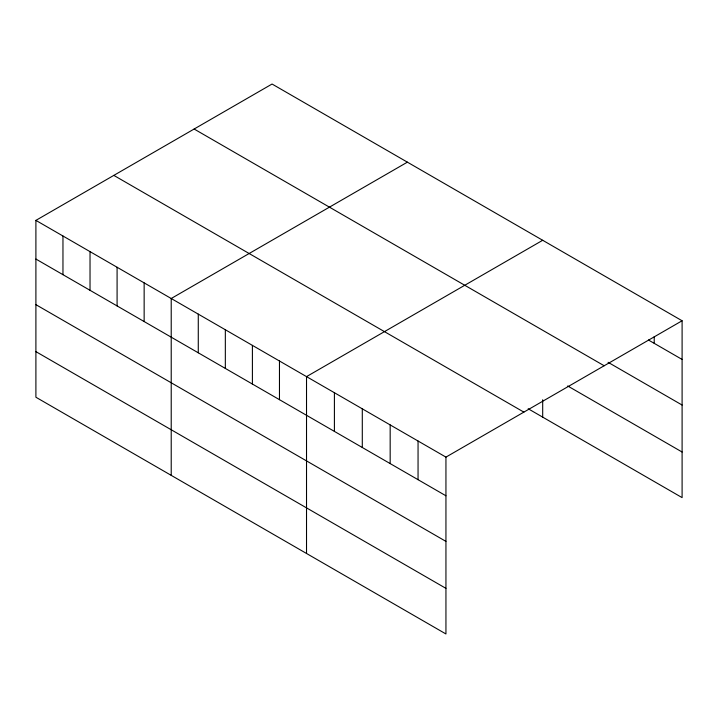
<?xml version="1.0" encoding="UTF-8"?>
<svg xmlns="http://www.w3.org/2000/svg" width="718" height="718" viewBox="0 0 718 718"><rect width="100%" height="100%" fill="white"/><g stroke="black" fill="none" stroke-linecap="round" stroke-linejoin="round"><path stroke-width="1.08" d="M35.9 220.381L445.941 457.115L445.941 633.967L35.9 397.233L35.9 220.381L272.059 84.033L682.1 320.766L682.1 497.619L528.188 408.757M407.375 162.16L171.216 298.5L171.216 475.352M542.691 240.279L306.523 376.627L306.523 553.479M445.941 457.115L682.1 320.766M648.453 340.009L682.1 359.44M608.065 362.294L682.1 405.042M194.129 129.025L604.17 365.758M567.687 385.961L682.1 452.017M113.83 175.389L523.871 412.123M35.9 259.054L445.941 495.788M35.9 304.656L445.941 541.39M35.9 351.632L445.941 588.365M654.215 336.715L654.215 343.339M542.691 399.755L542.691 417.131M418.055 441.014L418.055 479.687M390.17 424.921L390.17 463.595M362.294 408.82L362.294 447.493M334.409 392.719L334.409 431.392M279.464 361.001L279.464 399.675M252.404 345.376L252.404 384.049M225.335 329.75L225.335 368.424M198.276 314.125L198.276 352.798M144.147 282.883L144.147 321.547M117.088 267.258L117.088 305.931M90.028 251.632L90.028 290.305M62.96 236.007L62.96 274.68"/></g></svg>
